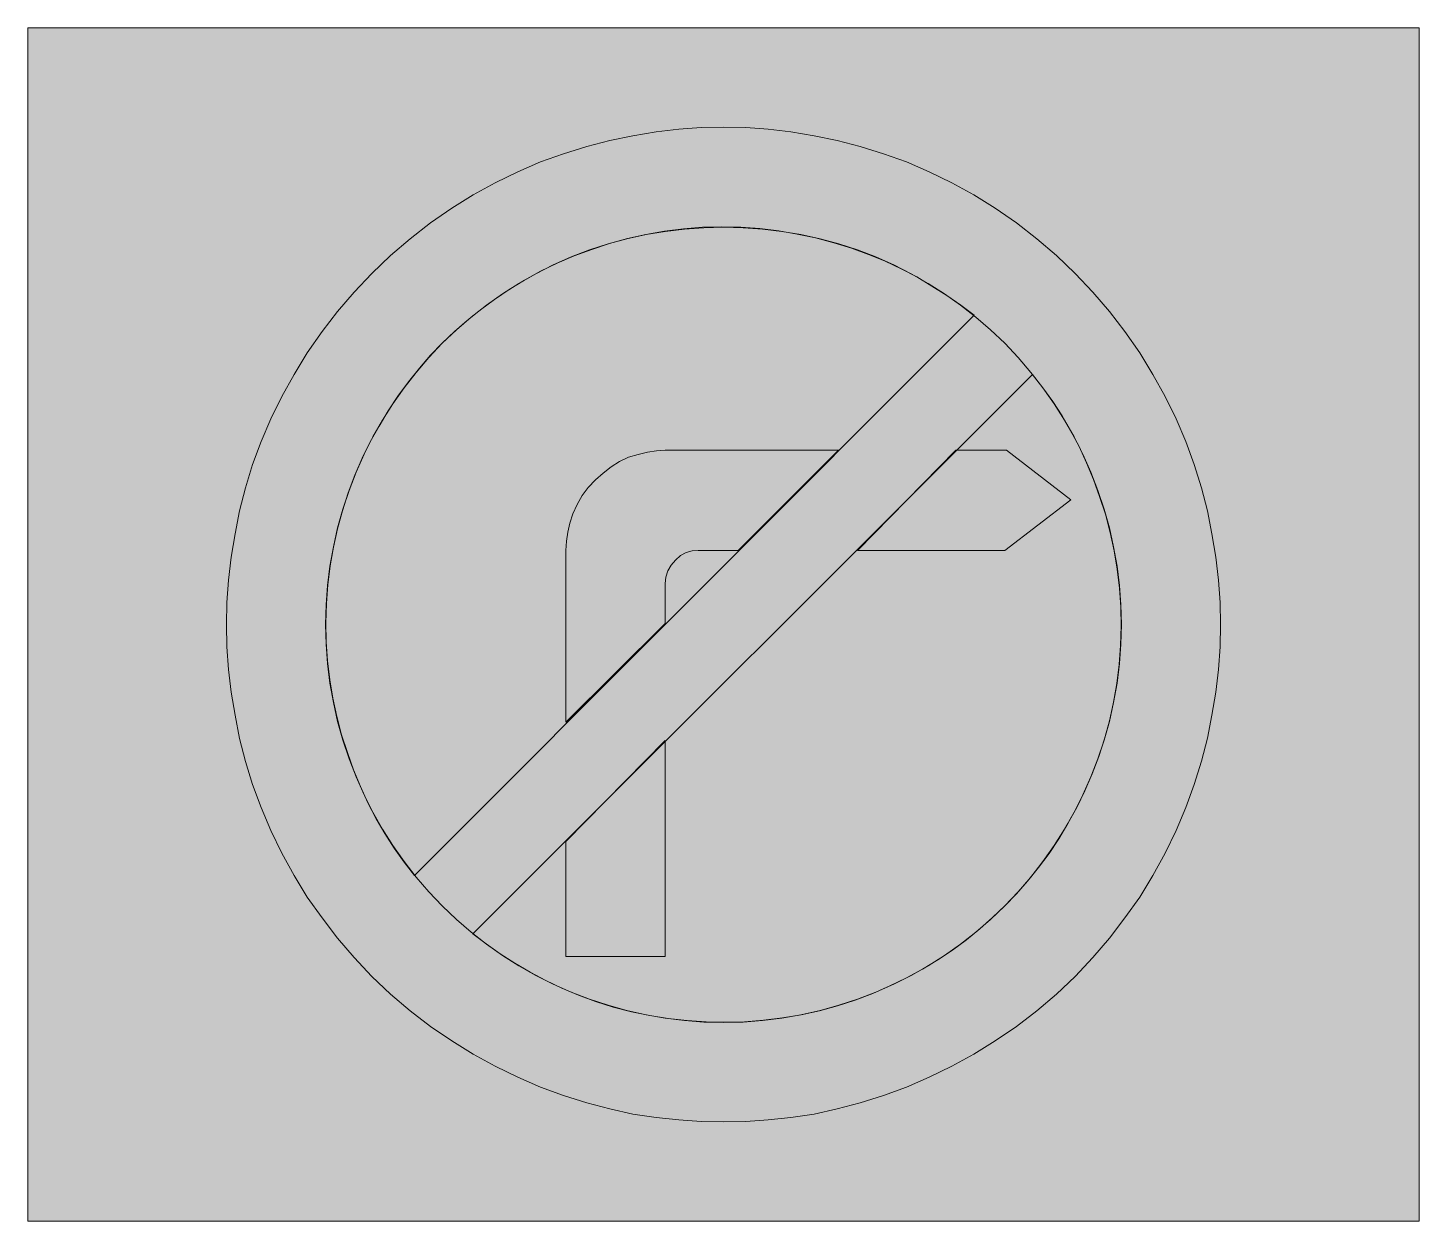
# Model space of a CAD drawing. Header units: metres. Extents: x 141 to 429, y 13 to 259.
import ezdxf

# ---------------------------------------------------------------- set-up
doc = ezdxf.new("R2010")
doc.units = ezdxf.units.M
for name, color, linetype, true_color in [('FILL_BLACK_000000', 7, 'Continuous', 0x000000), ('FILL_RED_FF0000', 7, 'Continuous', 0xff0000), ('FILL_WHITE_FFFFFF', 7, 'Continuous', 0xffffff), ('FILL_YELLOW_FFFF00', 7, 'Continuous', 0xffff00)]:
    doc.layers.add(name, color=color, linetype=linetype, true_color=true_color)

msp = doc.modelspace()

# ---------------------------------------------------------------- hatches: boundary and pattern name
at = {"layer": 'FILL_BLACK_000000', "true_color": 0x000000}
h = msp.add_hatch(color=7, dxfattribs=at)
h.dxf.hatch_style = 1
h.paths.add_polyline_path([(288, 151.2), (279.72, 151.2), (278.48, 151.09), (277.24, 150.75), (276.07, 150.14), (275.04, 149.22), (274.09, 148.18), (273.42, 146.99), (273.01, 145.7), (272.88, 144.36), (272.88, 136.08), (252.36, 115.74), (252.36, 151.2), (252.46, 153.09), (252.74, 154.98), (253.2, 156.87), (253.8, 158.76), (254.68, 160.72), (255.73, 162.54), (256.99, 164.23), (258.48, 165.78), (260.03, 167.19), (261.7, 168.46), (263.47, 169.55), (265.32, 170.46), (267.31, 171.06), (269.23, 171.52), (271.09, 171.8), (272.88, 171.9), (308.7, 171.9), (288, 151.2)])
h = msp.add_hatch(color=7, dxfattribs=at)
h.dxf.hatch_style = 1
h.paths.add_polyline_path([(333, 171.9), (343.44, 171.9), (356.76, 161.64), (343.08, 151.2), (312.66, 151.2), (333, 171.9)])
h = msp.add_hatch(color=7, dxfattribs=at)
h.dxf.hatch_style = 1
h.paths.add_polyline_path([(272.88, 67.32), (252.36, 67.32), (252.36, 91.08), (272.88, 111.96), (272.88, 67.32)])
at = {"layer": 'FILL_RED_FF0000', "true_color": 0xff0000}
h = msp.add_hatch(color=7, dxfattribs=at)
h.dxf.hatch_style = 1
h.paths.add_polyline_path([(183.15, 149.8), (183.96, 154.62), (184.9, 159.37), (186.12, 164.16), (187.6, 168.95), (189.36, 173.7), (191.38, 178.39), (193.66, 183.02), (196.17, 187.57), (198.9, 192.06), (201.94, 196.42), (205.15, 200.59), (208.57, 204.59), (212.22, 208.44), (216.1, 212.12), (220.16, 215.6), (224.4, 218.87), (228.78, 221.94), (233.19, 224.67), (237.76, 227.18), (242.42, 229.46), (247.14, 231.48), (251.89, 233.16), (256.68, 234.65), (261.47, 235.91), (266.22, 236.88), (271.02, 237.69), (275.71, 238.25), (280.34, 238.58), (284.94, 238.68), (289.54, 238.58), (294.16, 238.25), (298.86, 237.69), (303.66, 236.88), (308.41, 235.91), (313.2, 234.65), (317.99, 233.16), (322.74, 231.48), (327.46, 229.46), (332.12, 227.18), (336.69, 224.67), (341.1, 221.94), (345.48, 218.87), (349.72, 215.6), (353.78, 212.12), (357.66, 208.44), (361.31, 204.59), (364.72, 200.59), (367.94, 196.42), (370.98, 192.06), (373.71, 187.57), (376.22, 183.02), (378.5, 178.39), (380.52, 173.7), (382.27, 168.95), (383.76, 164.16), (384.97, 159.37), (385.92, 154.62), (386.73, 149.8), (387.29, 145.06), (387.62, 140.42), (387.72, 135.9), (387.62, 131.28), (387.29, 126.61), (386.73, 121.9), (385.92, 117.18), (384.97, 112.43), (383.76, 107.64), (382.27, 102.85), (380.52, 98.1), (378.5, 93.3), (376.22, 88.63), (373.71, 84.05), (370.98, 79.56), (367.94, 75.28), (364.72, 71.1), (361.31, 67.06), (357.66, 63.18), (353.78, 59.5), (349.72, 56.05), (345.48, 52.83), (341.1, 49.86), (336.69, 47.13), (332.12, 44.62), (327.46, 42.34), (322.74, 40.32), (317.99, 38.56), (313.2, 37.06), (308.41, 35.79), (303.66, 34.74), (298.86, 34.03), (294.16, 33.53), (289.54, 33.22), (284.94, 33.12), (280.34, 33.22), (275.71, 33.53), (271.02, 34.03), (266.22, 34.74), (261.47, 35.79), (256.68, 37.06), (251.89, 38.56), (247.14, 40.32), (242.42, 42.34), (237.76, 44.62), (233.19, 47.13), (228.78, 49.86), (224.4, 52.83), (220.16, 56.05), (216.1, 59.5), (212.22, 63.18), (208.57, 67.06), (205.15, 71.1), (201.94, 75.28), (198.9, 79.56), (196.17, 84.05), (193.66, 88.63), (191.38, 93.3), (189.36, 98.1), (187.6, 102.83), (186.12, 107.57), (184.9, 112.35), (183.96, 117.18), (183.15, 121.9), (182.59, 126.61), (182.26, 131.28), (182.16, 135.9), (182.26, 140.42), (182.59, 145.06), (183.15, 149.8)])
h.paths.add_polyline_path([(331.11, 203.9), (324.9, 207.72), (321.7, 209.41), (318.35, 210.96), (314.9, 212.38), (311.4, 213.66), (307.72, 214.8), (303.98, 215.78), (300.19, 216.59), (296.35, 217.24), (292.46, 217.7), (288.54, 217.99), (284.59, 218.08), (280.62, 217.98), (276.66, 217.68), (272.76, 217.18), (268.91, 216.5), (265.12, 215.64), (261.38, 214.61), (257.71, 213.42), (254.1, 212.08), (250.56, 210.6), (247.12, 208.91), (243.81, 207.09), (240.64, 205.13), (237.6, 203.04), (234.7, 200.95), (231.93, 198.74), (229.3, 196.43), (226.8, 194.04), (224.4, 191.54), (222.07, 188.89), (219.81, 186.07), (217.62, 183.06), (215.63, 180.03), (213.73, 176.87), (211.92, 173.62), (210.24, 170.28), (208.7, 166.73), (207.34, 163.1), (206.15, 159.41), (205.13, 155.66), (204.29, 151.85), (203.63, 148.01), (203.15, 144.13), (202.86, 140.22), (202.75, 136.25), (202.83, 132.3), (203.09, 128.38), (203.53, 124.49), (204.17, 120.65), (204.99, 116.86), (205.99, 113.12), (207.18, 109.44), (208.46, 105.86), (209.88, 102.4), (211.43, 99.04), (213.12, 95.76), (214.94, 92.69), (216.88, 89.71), (218.92, 86.82), (221.04, 84.06), (336.78, 199.8), (334.01, 201.9), (331.11, 203.9)], flags=16)
h.paths.add_polyline_path([(238.77, 67.84), (241.81, 65.9), (244.98, 64.08), (248.18, 62.36), (251.53, 60.75), (254.98, 59.27), (258.48, 57.96), (262.16, 56.83), (265.9, 55.87), (269.69, 55.08), (273.53, 54.47), (277.42, 54.04), (281.34, 53.78), (285.29, 53.71), (289.26, 53.82), (293.22, 54.11), (297.12, 54.59), (300.97, 55.25), (304.76, 56.09), (308.5, 57.11), (312.17, 58.3), (315.78, 59.66), (319.32, 61.2), (322.76, 62.88), (326.07, 64.69), (329.24, 66.59), (332.28, 68.58), (335.18, 70.77), (337.95, 73.04), (340.58, 75.36), (343.08, 77.76), (345.48, 80.26), (347.8, 82.89), (350.07, 85.66), (352.26, 88.56), (354.25, 91.6), (356.15, 94.77), (357.96, 98.08), (359.64, 101.52), (361.18, 105.01), (362.54, 108.6), (363.73, 112.27), (364.75, 116.01), (365.59, 119.82), (366.25, 123.69), (366.73, 127.62), (367.02, 131.58), (367.13, 135.55), (367.05, 139.5), (366.79, 143.42), (366.34, 147.31), (365.71, 151.15), (364.89, 154.94), (363.89, 158.68), (362.7, 162.36), (361.42, 165.86), (360, 169.31), (358.45, 172.66), (356.76, 175.86), (354.94, 179), (353, 181.98), (350.96, 184.82), (348.84, 187.56), (233.1, 72), (235.87, 69.88), (238.77, 67.84)], flags=16)
at = {"layer": 'FILL_WHITE_FFFFFF', "true_color": 0xffffff}
h = msp.add_hatch(color=7, dxfattribs=at)
h.dxf.hatch_style = 1
h.paths.add_polyline_path([(202.78, 139.94), (203.08, 143.96), (203.58, 147.96), (204.28, 151.92), (205.17, 155.85), (206.25, 159.74), (207.52, 163.6), (208.98, 167.4), (210.62, 171.07), (212.45, 174.65), (214.44, 178.14), (216.61, 181.53), (218.93, 184.82), (221.41, 188), (224.03, 191.08), (226.8, 194.04), (229.71, 196.81), (232.76, 199.43), (235.94, 201.91), (239.24, 204.23), (242.65, 206.4), (246.16, 208.39), (249.76, 210.22), (253.44, 211.86), (257.24, 213.31), (261.1, 214.56), (264.99, 215.62), (268.92, 216.47), (272.88, 217.14), (276.88, 217.61), (280.9, 217.89), (284.94, 217.98), (288.98, 217.89), (293, 217.61), (297, 217.14), (300.96, 216.47), (304.89, 215.62), (308.78, 214.56), (312.64, 213.31), (316.44, 211.86), (320.12, 210.22), (323.72, 208.39), (327.23, 206.4), (330.64, 204.23), (333.94, 201.91), (337.12, 199.43), (340.17, 196.81), (343.08, 194.04), (345.85, 191.08), (348.47, 188), (350.95, 184.82), (353.27, 181.53), (355.44, 178.14), (357.43, 174.65), (359.26, 171.07), (360.9, 167.4), (362.36, 163.6), (363.63, 159.74), (364.71, 155.85), (365.6, 151.92), (366.3, 147.96), (366.8, 143.96), (367.1, 139.94), (367.2, 135.9), (367.1, 131.85), (366.8, 127.81), (366.3, 123.8), (365.6, 119.81), (364.71, 115.87), (363.63, 111.98), (362.36, 108.15), (360.9, 104.4), (359.26, 100.72), (357.43, 97.12), (355.44, 93.61), (353.27, 90.2), (350.95, 86.9), (348.47, 83.72), (345.85, 80.67), (343.08, 77.76), (340.17, 74.94), (337.12, 72.29), (333.94, 69.81), (330.64, 67.5), (327.23, 65.36), (323.72, 63.38), (320.12, 61.58), (316.44, 59.94), (312.64, 58.48), (308.78, 57.21), (304.89, 56.13), (300.96, 55.24), (297, 54.54), (293, 54.04), (288.98, 53.74), (284.94, 53.64), (280.9, 53.74), (276.88, 54.04), (272.88, 54.54), (268.92, 55.24), (264.99, 56.13), (261.1, 57.21), (257.24, 58.48), (253.44, 59.94), (249.76, 61.58), (246.16, 63.38), (242.65, 65.36), (239.24, 67.5), (235.94, 69.81), (232.76, 72.29), (229.71, 74.94), (226.8, 77.76), (224.03, 80.67), (221.41, 83.72), (218.93, 86.9), (216.61, 90.2), (214.44, 93.61), (212.45, 97.12), (210.62, 100.72), (208.98, 104.4), (207.52, 108.15), (206.25, 111.98), (205.17, 115.87), (204.28, 119.81), (203.58, 123.8), (203.08, 127.81), (202.78, 131.85), (202.68, 135.9), (202.78, 139.94)])
at = {"layer": 'FILL_YELLOW_FFFF00', "true_color": 0xffff00}
h = msp.add_hatch(color=7, dxfattribs=at)
h.dxf.hatch_style = 1
h.paths.add_polyline_path([(428.76, 259.2), (428.76, 12.6), (141.12, 12.6), (141.12, 259.2), (428.76, 259.2)])

# ---------------------------------------------------------------- linework, layer by layer
at = {"layer": 'FILL_BLACK_000000', "lineweight": 0, "true_color": 0x000000}
for points in [[(288, 151.2), (279.72, 151.2), (278.48, 151.09), (277.24, 150.75), (276.07, 150.14), (275.04, 149.22), (274.09, 148.18), (273.42, 146.99), (273.01, 145.7), (272.88, 144.36), (272.88, 136.08), (252.36, 115.74), (252.36, 151.2), (252.46, 153.09), (252.74, 154.98), (253.2, 156.87), (253.8, 158.76), (254.68, 160.72), (255.73, 162.54), (256.99, 164.23), (258.48, 165.78), (260.03, 167.19), (261.7, 168.46), (263.47, 169.55), (265.32, 170.46), (267.31, 171.06), (269.23, 171.52), (271.09, 171.8), (272.88, 171.9), (308.7, 171.9)], [(333, 171.9), (343.44, 171.9), (356.76, 161.64), (343.08, 151.2), (312.66, 151.2)], [(272.88, 67.32), (252.36, 67.32), (252.36, 91.08), (272.88, 111.96)]]:
    msp.add_lwpolyline(points, close=True, dxfattribs=at)
at = {"layer": 'FILL_RED_FF0000', "lineweight": 0, "true_color": 0xff0000}
for points in [[(183.15, 149.8), (183.96, 154.62), (184.9, 159.37), (186.12, 164.16), (187.6, 168.95), (189.36, 173.7), (191.38, 178.39), (193.66, 183.02), (196.17, 187.57), (198.9, 192.06), (201.94, 196.42), (205.15, 200.59), (208.57, 204.59), (212.22, 208.44), (216.1, 212.12), (220.16, 215.6), (224.4, 218.87), (228.78, 221.94), (233.19, 224.67), (237.76, 227.18), (242.42, 229.46), (247.14, 231.48), (251.89, 233.16), (256.68, 234.65), (261.47, 235.91), (266.22, 236.88), (271.02, 237.69), (275.71, 238.25), (280.34, 238.58), (284.94, 238.68), (289.54, 238.58), (294.16, 238.25), (298.86, 237.69), (303.66, 236.88), (308.41, 235.91), (313.2, 234.65), (317.99, 233.16), (322.74, 231.48), (327.46, 229.46), (332.12, 227.18), (336.69, 224.67), (341.1, 221.94), (345.48, 218.87), (349.72, 215.6), (353.78, 212.12), (357.66, 208.44), (361.31, 204.59), (364.72, 200.59), (367.94, 196.42), (370.98, 192.06), (373.71, 187.57), (376.22, 183.02), (378.5, 178.39), (380.52, 173.7), (382.27, 168.95), (383.76, 164.16), (384.97, 159.37), (385.92, 154.62), (386.73, 149.8), (387.29, 145.06), (387.62, 140.42), (387.72, 135.9), (387.62, 131.28), (387.29, 126.61), (386.73, 121.9), (385.92, 117.18), (384.97, 112.43), (383.76, 107.64), (382.27, 102.85), (380.52, 98.1), (378.5, 93.3), (376.22, 88.63), (373.71, 84.05), (370.98, 79.56), (367.94, 75.28), (364.72, 71.1), (361.31, 67.06), (357.66, 63.18), (353.78, 59.5), (349.72, 56.05), (345.48, 52.83), (341.1, 49.86), (336.69, 47.13), (332.12, 44.62), (327.46, 42.34), (322.74, 40.32), (317.99, 38.56), (313.2, 37.06), (308.41, 35.79), (303.66, 34.74), (298.86, 34.03), (294.16, 33.53), (289.54, 33.22), (284.94, 33.12), (280.34, 33.22), (275.71, 33.53), (271.02, 34.03), (266.22, 34.74), (261.47, 35.79), (256.68, 37.06), (251.89, 38.56), (247.14, 40.32), (242.42, 42.34), (237.76, 44.62), (233.19, 47.13), (228.78, 49.86), (224.4, 52.83), (220.16, 56.05), (216.1, 59.5), (212.22, 63.18), (208.57, 67.06), (205.15, 71.1), (201.94, 75.28), (198.9, 79.56), (196.17, 84.05), (193.66, 88.63), (191.38, 93.3), (189.36, 98.1), (187.6, 102.83), (186.12, 107.57), (184.9, 112.35), (183.96, 117.18), (183.15, 121.9), (182.59, 126.61), (182.26, 131.28), (182.16, 135.9), (182.26, 140.42), (182.59, 145.06)], [(331.11, 203.9), (324.9, 207.72), (321.7, 209.41), (318.35, 210.96), (314.9, 212.38), (311.4, 213.66), (307.72, 214.8), (303.98, 215.78), (300.19, 216.59), (296.35, 217.24), (292.46, 217.7), (288.54, 217.99), (284.59, 218.08), (280.62, 217.98), (276.66, 217.68), (272.76, 217.18), (268.91, 216.5), (265.12, 215.64), (261.38, 214.61), (257.71, 213.42), (254.1, 212.08), (250.56, 210.6), (247.12, 208.91), (243.81, 207.09), (240.64, 205.13), (237.6, 203.04), (234.7, 200.95), (231.93, 198.74), (229.3, 196.43), (226.8, 194.04), (224.4, 191.54), (222.07, 188.89), (219.81, 186.07), (217.62, 183.06), (215.63, 180.03), (213.73, 176.87), (211.92, 173.62), (210.24, 170.28), (208.7, 166.73), (207.34, 163.1), (206.15, 159.41), (205.13, 155.66), (204.29, 151.85), (203.63, 148.01), (203.15, 144.13), (202.86, 140.22), (202.75, 136.25), (202.83, 132.3), (203.09, 128.38), (203.53, 124.49), (204.17, 120.65), (204.99, 116.86), (205.99, 113.12), (207.18, 109.44), (208.46, 105.86), (209.88, 102.4), (211.43, 99.04), (213.12, 95.76), (214.94, 92.69), (216.88, 89.71), (218.92, 86.82), (221.04, 84.06), (336.78, 199.8), (334.01, 201.9)], [(238.77, 67.84), (241.81, 65.9), (244.98, 64.08), (248.18, 62.36), (251.53, 60.75), (254.98, 59.27), (258.48, 57.96), (262.16, 56.83), (265.9, 55.87), (269.69, 55.08), (273.53, 54.47), (277.42, 54.04), (281.34, 53.78), (285.29, 53.71), (289.26, 53.82), (293.22, 54.11), (297.12, 54.59), (300.97, 55.25), (304.76, 56.09), (308.5, 57.11), (312.17, 58.3), (315.78, 59.66), (319.32, 61.2), (322.76, 62.88), (326.07, 64.69), (329.24, 66.59), (332.28, 68.58), (335.18, 70.77), (337.95, 73.04), (340.58, 75.36), (343.08, 77.76), (345.48, 80.26), (347.8, 82.89), (350.07, 85.66), (352.26, 88.56), (354.25, 91.6), (356.15, 94.77), (357.96, 98.08), (359.64, 101.52), (361.18, 105.01), (362.54, 108.6), (363.73, 112.27), (364.75, 116.01), (365.59, 119.82), (366.25, 123.69), (366.73, 127.62), (367.02, 131.58), (367.13, 135.55), (367.05, 139.5), (366.79, 143.42), (366.34, 147.31), (365.71, 151.15), (364.89, 154.94), (363.89, 158.68), (362.7, 162.36), (361.42, 165.86), (360, 169.31), (358.45, 172.66), (356.76, 175.86), (354.94, 179), (353, 181.98), (350.96, 184.82), (348.84, 187.56), (233.1, 72), (235.87, 69.88)]]:
    msp.add_lwpolyline(points, close=True, dxfattribs=at)
at = {"layer": 'FILL_WHITE_FFFFFF', "lineweight": 0, "true_color": 0xffff00}
msp.add_lwpolyline([(202.78, 139.94), (203.08, 143.96), (203.58, 147.96), (204.28, 151.92), (205.17, 155.85), (206.25, 159.74), (207.52, 163.6), (208.98, 167.4), (210.62, 171.07), (212.45, 174.65), (214.44, 178.14), (216.61, 181.53), (218.93, 184.82), (221.41, 188), (224.03, 191.08), (226.8, 194.04), (229.71, 196.81), (232.76, 199.43), (235.94, 201.91), (239.24, 204.23), (242.65, 206.4), (246.16, 208.39), (249.76, 210.22), (253.44, 211.86), (257.24, 213.31), (261.1, 214.56), (264.99, 215.62), (268.92, 216.47), (272.88, 217.14), (276.88, 217.61), (280.9, 217.89), (284.94, 217.98), (288.98, 217.89), (293, 217.61), (297, 217.14), (300.96, 216.47), (304.89, 215.62), (308.78, 214.56), (312.64, 213.31), (316.44, 211.86), (320.12, 210.22), (323.72, 208.39), (327.23, 206.4), (330.64, 204.23), (333.94, 201.91), (337.12, 199.43), (340.17, 196.81), (343.08, 194.04), (345.85, 191.08), (348.47, 188), (350.95, 184.82), (353.27, 181.53), (355.44, 178.14), (357.43, 174.65), (359.26, 171.07), (360.9, 167.4), (362.36, 163.6), (363.63, 159.74), (364.71, 155.85), (365.6, 151.92), (366.3, 147.96), (366.8, 143.96), (367.1, 139.94), (367.2, 135.9), (367.1, 131.85), (366.8, 127.81), (366.3, 123.8), (365.6, 119.81), (364.71, 115.87), (363.63, 111.98), (362.36, 108.15), (360.9, 104.4), (359.26, 100.72), (357.43, 97.12), (355.44, 93.61), (353.27, 90.2), (350.95, 86.9), (348.47, 83.72), (345.85, 80.67), (343.08, 77.76), (340.17, 74.94), (337.12, 72.29), (333.94, 69.81), (330.64, 67.5), (327.23, 65.36), (323.72, 63.38), (320.12, 61.58), (316.44, 59.94), (312.64, 58.48), (308.78, 57.21), (304.89, 56.13), (300.96, 55.24), (297, 54.54), (293, 54.04), (288.98, 53.74), (284.94, 53.64), (280.9, 53.74), (276.88, 54.04), (272.88, 54.54), (268.92, 55.24), (264.99, 56.13), (261.1, 57.21), (257.24, 58.48), (253.44, 59.94), (249.76, 61.58), (246.16, 63.38), (242.65, 65.36), (239.24, 67.5), (235.94, 69.81), (232.76, 72.29), (229.71, 74.94), (226.8, 77.76), (224.03, 80.67), (221.41, 83.72), (218.93, 86.9), (216.61, 90.2), (214.44, 93.61), (212.45, 97.12), (210.62, 100.72), (208.98, 104.4), (207.52, 108.15), (206.25, 111.98), (205.17, 115.87), (204.28, 119.81), (203.58, 123.8), (203.08, 127.81), (202.78, 131.85), (202.68, 135.9)], close=True, dxfattribs=at)
at = {"layer": 'FILL_YELLOW_FFFF00', "lineweight": 0, "true_color": 0xffff00}
msp.add_lwpolyline([(428.76, 259.2), (428.76, 12.6), (141.12, 12.6), (141.12, 259.2)], close=True, dxfattribs=at)

doc.saveas('drawing.dxf')
